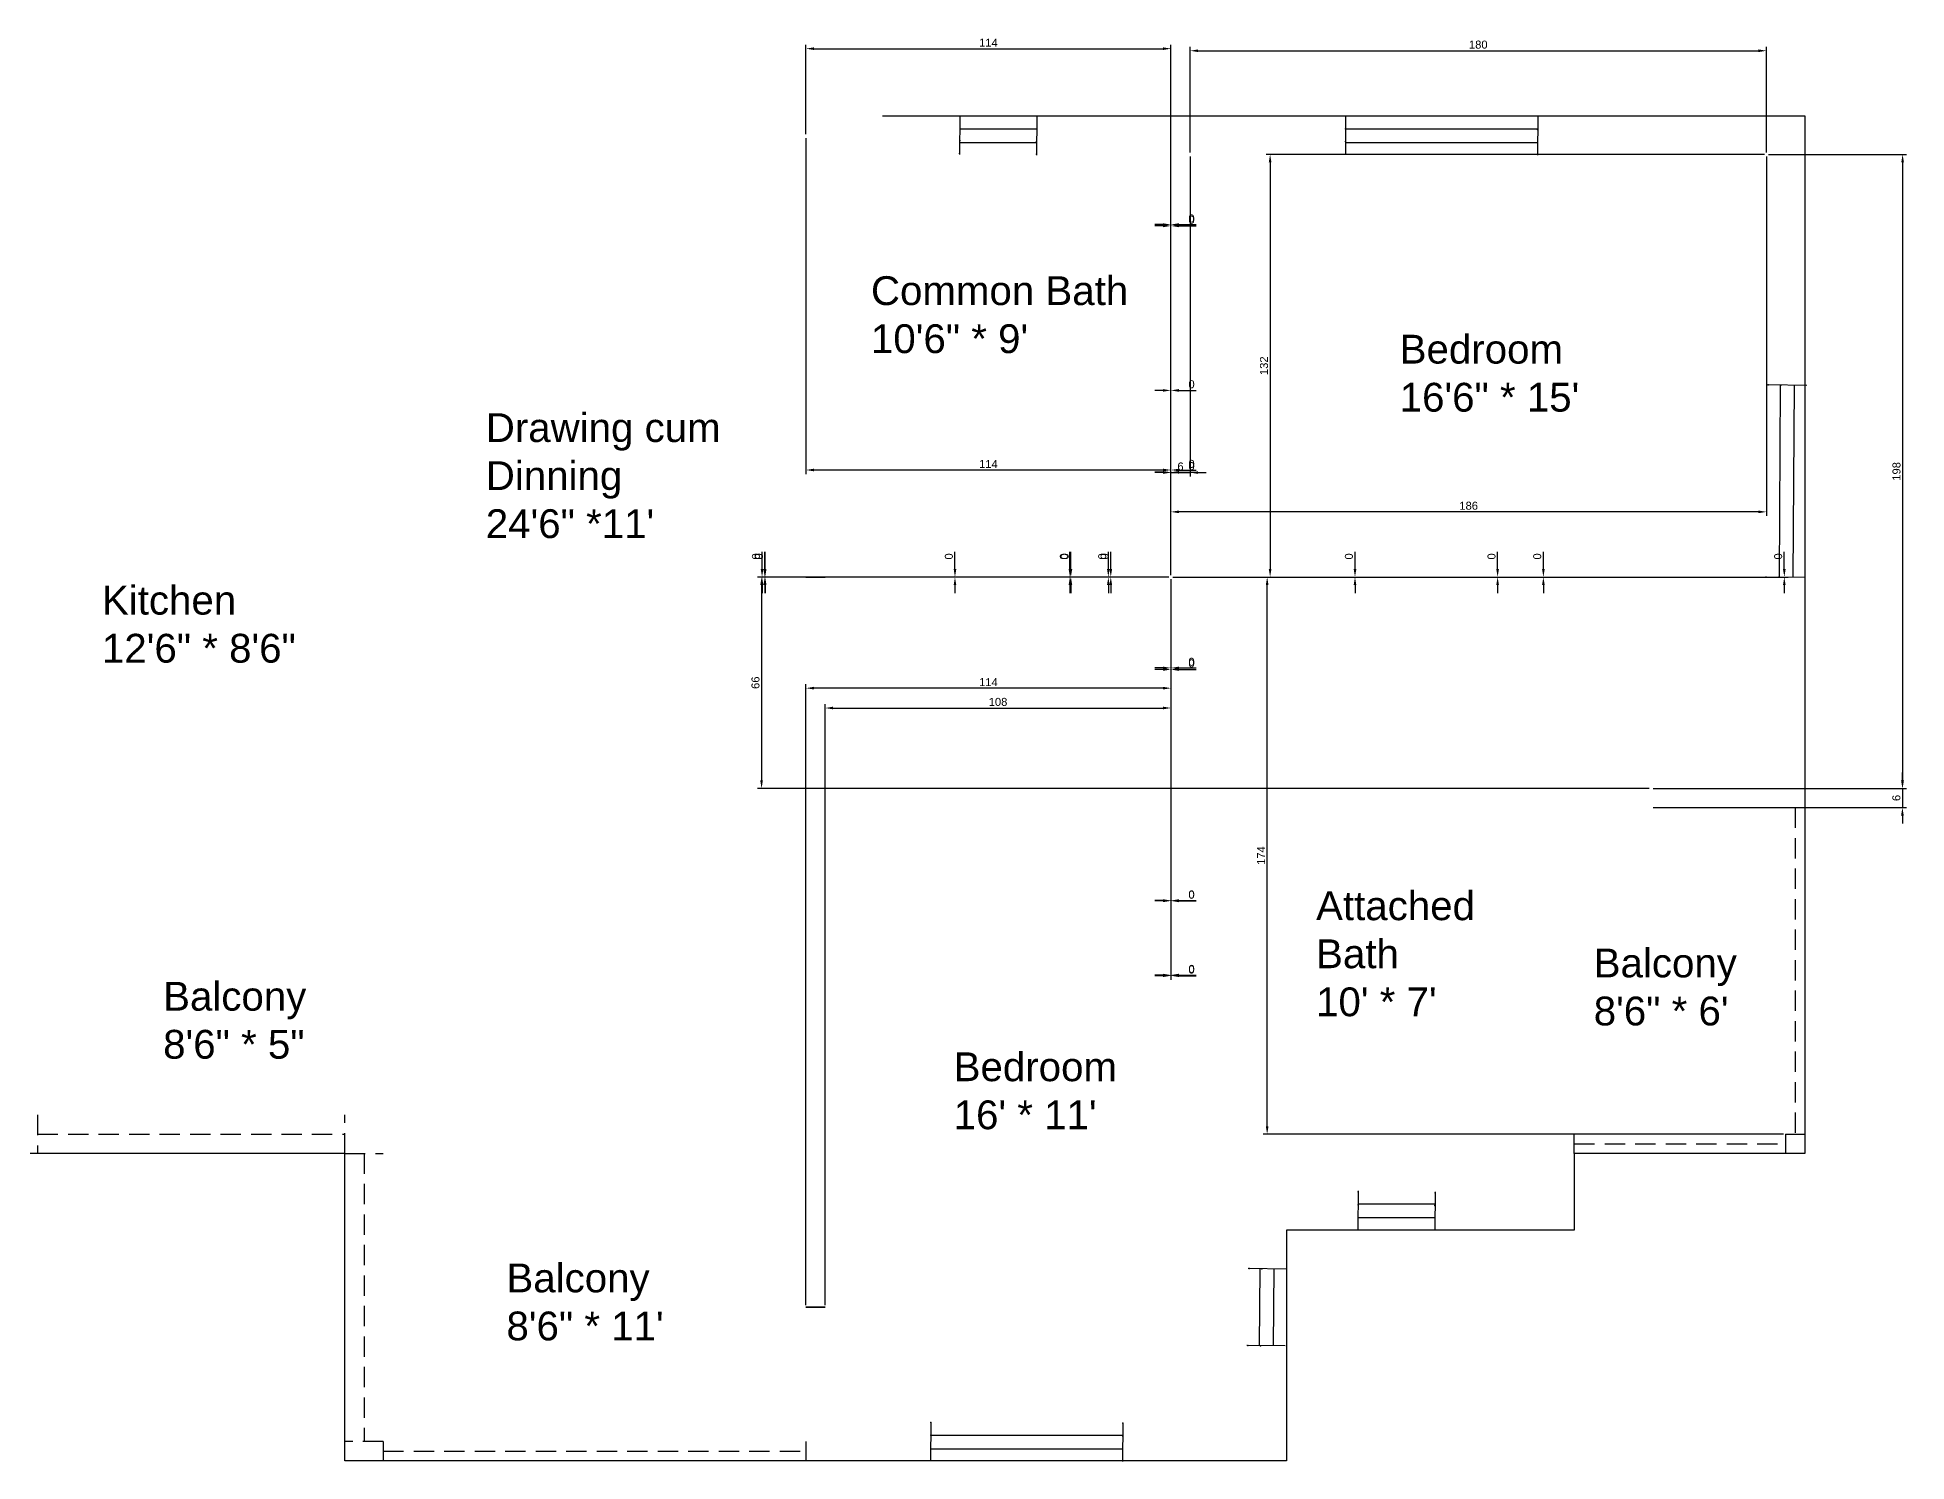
# Model space of a CAD drawing. Header units: millimetres. Extents: x 1002 to 3799, y 642 to 1602.
# Drawn here: x 3215 to 3799, y 642 to 1087 of the extents above; entities that cross this region are included whole.
import ezdxf

# ---------------------------------------------------------------- set-up
doc = ezdxf.new("R2010")
doc.units = ezdxf.units.MM
doc.linetypes.add('HIDDEN', pattern=[9.525, 6.35, -3.175])
for name, color, linetype in [('dimension', 181, 'Continuous'), ('wall', 50, 'Continuous'), ('window', 71, 'Continuous')]:
    doc.layers.add(name, color=color, linetype=linetype)
doc.layers.add('grill', color=33, linetype='HIDDEN', plot=False)
doc.layers.add('label', color=200, linetype='HIDDEN', plot=False)
doc.styles.get("Standard").update_dxf_attribs({"font": 'arial.ttf'})
doc.dimstyles.new('ISO-25', dxfattribs={"dimtxt": 2.5, "dimasz": 2.5, "dimexe": 1.25, "dimexo": 0.625, "dimtad": 1, "dimtxsty": 'Standard', "dimcen": 2.5, "dimadec": 0, "dimazin": 0, "dimtfac": 1, "dimtmove": 0, "dimatfit": 3, "dimfxl": 1, "dimarcsym": 0})

# ---------------------------------------------------------------- blocks, each defined once
blk = doc.blocks.new('*D37')
at = {"layer": 'Defpoints', "color": 0, "transparency": 16777216}
for p in [(3569.17, 1028.24), (3569.17, 918.16), (3569.17, 918.16)]:
    blk.add_point(p, dxfattribs=at)
at = {"layer": 'dimension', "color": 0, "lineweight": -2, "transparency": 16777216}
for p, q in [((3566.67, 1028.24), (3564.17, 1028.24)), ((3569.17, 918.79), (3569.17, 1029.49)), ((3569.17, 918.79), (3569.17, 1029.49)), ((3571.67, 1028.24), (3577.05, 1028.24))]:
    blk.add_line(p, q, dxfattribs=at)
at = {"layer": 'dimension', "color": 0, "transparency": 16777216}
for points in [[(3566.67, 1028.66), (3566.67, 1027.82), (3569.17, 1028.24)], [(3571.67, 1028.66), (3571.67, 1027.82), (3569.17, 1028.24)]]:
    blk.add_solid(points, dxfattribs=at)
at = {"layer": 'dimension', "color": 0, "transparency": 16777216, "insert": (3575.61, 1030.14), "char_height": 2.5, "attachment_point": 5}
blk.add_mtext('0', dxfattribs=at)
blk = doc.blocks.new('*D38')
at = {"layer": 'Defpoints', "color": 0, "transparency": 16777216}
for p in [(3569.17, 1027.83), (3569.17, 918.16), (3569.17, 918.16)]:
    blk.add_point(p, dxfattribs=at)
at = {"layer": 'dimension', "color": 0, "lineweight": -2, "transparency": 16777216}
for p, q in [((3566.67, 1027.83), (3564.17, 1027.83)), ((3569.17, 918.79), (3569.17, 1029.08)), ((3569.17, 918.79), (3569.17, 1029.08)), ((3571.67, 1027.83), (3577.05, 1027.83))]:
    blk.add_line(p, q, dxfattribs=at)
at = {"layer": 'dimension', "color": 0, "transparency": 16777216}
for points in [[(3566.67, 1028.25), (3566.67, 1027.42), (3569.17, 1027.83)], [(3571.67, 1028.25), (3571.67, 1027.42), (3569.17, 1027.83)]]:
    blk.add_solid(points, dxfattribs=at)
at = {"layer": 'dimension', "color": 0, "transparency": 16777216, "insert": (3575.61, 1029.73), "char_height": 2.5, "attachment_point": 5}
blk.add_mtext('0', dxfattribs=at)
blk = doc.blocks.new('*D39')
at = {"layer": 'Defpoints', "color": 0, "transparency": 16777216}
for p in [(3569.17, 951.59), (3569.17, 918.16), (3569.17, 918.16)]:
    blk.add_point(p, dxfattribs=at)
at = {"layer": 'dimension', "color": 0, "lineweight": -2, "transparency": 16777216}
for p, q in [((3569.17, 918.79), (3569.17, 952.84)), ((3569.17, 918.79), (3569.17, 952.84)), ((3566.67, 951.59), (3564.17, 951.59)), ((3571.67, 951.59), (3577.05, 951.59))]:
    blk.add_line(p, q, dxfattribs=at)
at = {"layer": 'dimension', "color": 0, "transparency": 16777216}
for points in [[(3566.67, 952.01), (3566.67, 951.18), (3569.17, 951.59)], [(3571.67, 952.01), (3571.67, 951.18), (3569.17, 951.59)]]:
    blk.add_solid(points, dxfattribs=at)
at = {"layer": 'dimension', "color": 0, "transparency": 16777216, "insert": (3575.61, 953.49), "char_height": 2.5, "attachment_point": 5}
blk.add_mtext('0', dxfattribs=at)
blk = doc.blocks.new('*D40')
at = {"layer": 'Defpoints', "color": 0, "transparency": 16777216}
for p in [(3455.17, 1055.87), (3455.17, 951.59), (3569.17, 918.16)]:
    blk.add_point(p, dxfattribs=at)
at = {"layer": 'dimension', "color": 0, "lineweight": -2, "transparency": 16777216}
for p, q in [((3455.17, 1055.25), (3455.17, 950.34)), ((3569.17, 918.79), (3569.17, 952.84)), ((3566.67, 951.59), (3457.67, 951.59))]:
    blk.add_line(p, q, dxfattribs=at)
at = {"layer": 'dimension', "color": 0, "transparency": 16777216}
for points in [[(3457.67, 952.01), (3457.67, 951.18), (3455.17, 951.59)], [(3566.67, 952.01), (3566.67, 951.18), (3569.17, 951.59)]]:
    blk.add_solid(points, dxfattribs=at)
at = {"layer": 'dimension', "color": 0, "transparency": 16777216, "insert": (3512.17, 953.47), "char_height": 2.5, "attachment_point": 5}
blk.add_mtext('114', dxfattribs=at)
blk = doc.blocks.new('*D41')
at = {"layer": 'Defpoints', "color": 0, "transparency": 16777216}
for p in [(3569.17, 1083.18), (3455.17, 1055.87), (3569.17, 918.16)]:
    blk.add_point(p, dxfattribs=at)
at = {"layer": 'dimension', "color": 0, "lineweight": -2, "transparency": 16777216}
for p, q in [((3455.17, 1056.5), (3455.17, 1084.43)), ((3457.67, 1083.18), (3566.67, 1083.18)), ((3569.17, 918.79), (3569.17, 1084.43))]:
    blk.add_line(p, q, dxfattribs=at)
at = {"layer": 'dimension', "color": 0, "transparency": 16777216}
for points in [[(3457.67, 1083.6), (3457.67, 1082.77), (3455.17, 1083.18)], [(3566.67, 1083.6), (3566.67, 1082.77), (3569.17, 1083.18)]]:
    blk.add_solid(points, dxfattribs=at)
at = {"layer": 'dimension', "color": 0, "transparency": 16777216, "insert": (3512.17, 1085.06), "char_height": 2.5, "attachment_point": 5}
blk.add_mtext('114', dxfattribs=at)
blk = doc.blocks.new('*D42')
at = {"layer": 'Defpoints', "color": 0, "transparency": 16777216}
for p in [(3569.17, 950.87), (3569.17, 918.16), (3569.17, 918.16)]:
    blk.add_point(p, dxfattribs=at)
at = {"layer": 'dimension', "color": 0, "lineweight": -2, "transparency": 16777216}
for p, q in [((3569.17, 918.79), (3569.17, 952.12)), ((3569.17, 918.79), (3569.17, 952.12)), ((3566.67, 950.87), (3564.17, 950.87)), ((3571.67, 950.87), (3577.05, 950.87))]:
    blk.add_line(p, q, dxfattribs=at)
at = {"layer": 'dimension', "color": 0, "transparency": 16777216}
for points in [[(3566.67, 951.29), (3566.67, 950.46), (3569.17, 950.87)], [(3571.67, 951.29), (3571.67, 950.46), (3569.17, 950.87)]]:
    blk.add_solid(points, dxfattribs=at)
at = {"layer": 'dimension', "color": 0, "transparency": 16777216, "insert": (3575.61, 952.78), "char_height": 2.5, "attachment_point": 5}
blk.add_mtext('0', dxfattribs=at)
blk = doc.blocks.new('*D43')
at = {"layer": 'Defpoints', "color": 0, "transparency": 16777216}
for p in [(3575.17, 1050.16), (3575.17, 950.79), (3569.17, 918.16)]:
    blk.add_point(p, dxfattribs=at)
at = {"layer": 'dimension', "color": 0, "lineweight": -2, "transparency": 16777216}
for p, q in [((3575.17, 1049.54), (3575.17, 949.54)), ((3569.17, 918.79), (3569.17, 952.04)), ((3566.67, 950.79), (3564.17, 950.79)), ((3569.17, 950.79), (3575.17, 950.79)), ((3577.67, 950.79), (3580.17, 950.79))]:
    blk.add_line(p, q, dxfattribs=at)
at = {"layer": 'dimension', "color": 0, "transparency": 16777216}
for points in [[(3566.67, 951.2), (3566.67, 950.37), (3569.17, 950.79)], [(3577.67, 951.2), (3577.67, 950.37), (3575.17, 950.79)]]:
    blk.add_solid(points, dxfattribs=at)
at = {"layer": 'dimension', "color": 0, "transparency": 16777216, "insert": (3572.17, 952.69), "char_height": 2.5, "attachment_point": 5}
blk.add_mtext('6', dxfattribs=at)
blk = doc.blocks.new('*D44')
at = {"layer": 'Defpoints', "color": 0, "transparency": 16777216}
for p in [(3755.17, 1082.53), (3575.17, 1050.16), (3755.17, 1050.16)]:
    blk.add_point(p, dxfattribs=at)
at = {"layer": 'dimension', "color": 0, "lineweight": -2, "transparency": 16777216}
for p, q in [((3575.17, 1050.79), (3575.17, 1083.78)), ((3577.67, 1082.53), (3752.67, 1082.53)), ((3755.17, 1050.79), (3755.17, 1083.78))]:
    blk.add_line(p, q, dxfattribs=at)
at = {"layer": 'dimension', "color": 0, "transparency": 16777216}
for points in [[(3577.67, 1082.95), (3577.67, 1082.12), (3575.17, 1082.53)], [(3752.67, 1082.95), (3752.67, 1082.12), (3755.17, 1082.53)]]:
    blk.add_solid(points, dxfattribs=at)
at = {"layer": 'dimension', "color": 0, "transparency": 16777216, "insert": (3665.17, 1084.44), "char_height": 2.5, "attachment_point": 5}
blk.add_mtext('180', dxfattribs=at)
blk = doc.blocks.new('*D45')
at = {"layer": 'Defpoints', "color": 0, "transparency": 16777216}
for p in [(3755.17, 1050.16), (3569.17, 938.52), (3569.17, 918.16)]:
    blk.add_point(p, dxfattribs=at)
at = {"layer": 'dimension', "color": 0, "lineweight": -2, "transparency": 16777216}
for p, q in [((3755.17, 1049.54), (3755.17, 937.27)), ((3569.17, 918.79), (3569.17, 939.77)), ((3752.67, 938.52), (3571.67, 938.52))]:
    blk.add_line(p, q, dxfattribs=at)
at = {"layer": 'dimension', "color": 0, "transparency": 16777216}
for points in [[(3571.67, 938.94), (3571.67, 938.11), (3569.17, 938.52)], [(3752.67, 938.94), (3752.67, 938.11), (3755.17, 938.52)]]:
    blk.add_solid(points, dxfattribs=at)
at = {"layer": 'dimension', "color": 0, "transparency": 16777216, "insert": (3662.17, 940.42), "char_height": 2.5, "attachment_point": 5}
blk.add_mtext('186', dxfattribs=at)
blk = doc.blocks.new('*D46')
at = {"layer": 'Defpoints', "color": 0, "transparency": 16777216}
for p in [(3755.17, 1050.16), (3569.17, 918.16), (3600.15, 918.16)]:
    blk.add_point(p, dxfattribs=at)
at = {"layer": 'dimension', "color": 0, "lineweight": -2, "transparency": 16777216}
for p, q in [((3754.54, 1050.16), (3598.9, 1050.16)), ((3600.15, 1047.66), (3600.15, 920.66)), ((3569.79, 918.16), (3601.4, 918.16))]:
    blk.add_line(p, q, dxfattribs=at)
at = {"layer": 'dimension', "color": 0, "transparency": 16777216}
for points in [[(3599.73, 1047.66), (3600.57, 1047.66), (3600.15, 1050.16)], [(3599.73, 920.66), (3600.57, 920.66), (3600.15, 918.16)]]:
    blk.add_solid(points, dxfattribs=at)
at = {"layer": 'dimension', "color": 0, "transparency": 16777216, "insert": (3598.25, 984.16), "char_height": 2.5, "attachment_point": 5, "rotation": 90}
blk.add_mtext('132', dxfattribs=at)
blk = doc.blocks.new('*D47')
at = {"layer": 'Defpoints', "color": 0, "transparency": 16777216}
for p in [(3755.17, 1050.16), (3719.17, 852.16), (3797.71, 852.16)]:
    blk.add_point(p, dxfattribs=at)
at = {"layer": 'dimension', "color": 0, "lineweight": -2, "transparency": 16777216}
for p, q in [((3755.79, 1050.16), (3798.96, 1050.16)), ((3797.71, 1047.66), (3797.71, 854.66)), ((3719.79, 852.16), (3798.96, 852.16))]:
    blk.add_line(p, q, dxfattribs=at)
at = {"layer": 'dimension', "color": 0, "transparency": 16777216}
for points in [[(3797.29, 1047.66), (3798.12, 1047.66), (3797.71, 1050.16)], [(3797.29, 854.66), (3798.12, 854.66), (3797.71, 852.16)]]:
    blk.add_solid(points, dxfattribs=at)
at = {"layer": 'dimension', "color": 0, "transparency": 16777216, "insert": (3795.81, 951.16), "char_height": 2.5, "attachment_point": 5, "rotation": 90}
blk.add_mtext('198', dxfattribs=at)
blk = doc.blocks.new('*D48')
at = {"layer": 'Defpoints', "color": 0, "transparency": 16777216}
for p in [(3719.17, 852.16), (3719.17, 846.16), (3797.65, 846.16)]:
    blk.add_point(p, dxfattribs=at)
at = {"layer": 'dimension', "color": 0, "lineweight": -2, "transparency": 16777216}
for p, q in [((3797.65, 854.66), (3797.65, 857.16)), ((3719.79, 852.16), (3798.9, 852.16)), ((3797.65, 852.16), (3797.65, 846.16)), ((3719.79, 846.16), (3798.9, 846.16)), ((3797.65, 843.66), (3797.65, 841.16))]:
    blk.add_line(p, q, dxfattribs=at)
at = {"layer": 'dimension', "color": 0, "transparency": 16777216}
for points in [[(3797.23, 854.66), (3798.06, 854.66), (3797.65, 852.16)], [(3797.23, 843.66), (3798.06, 843.66), (3797.65, 846.16)]]:
    blk.add_solid(points, dxfattribs=at)
at = {"layer": 'dimension', "color": 0, "transparency": 16777216, "insert": (3795.75, 849.16), "char_height": 2.5, "attachment_point": 5, "rotation": 90}
blk.add_mtext('6', dxfattribs=at)
blk = doc.blocks.new('*D49')
at = {"layer": 'Defpoints', "color": 0, "transparency": 16777216}
for p in [(3442.31, 918.16), (3569.17, 918.16), (3569.17, 918.16)]:
    blk.add_point(p, dxfattribs=at)
at = {"layer": 'dimension', "color": 0, "lineweight": -2, "transparency": 16777216}
for p, q in [((3442.31, 920.66), (3442.31, 926.05)), ((3568.54, 918.16), (3441.06, 918.16)), ((3568.54, 918.16), (3441.06, 918.16)), ((3442.31, 915.66), (3442.31, 913.16))]:
    blk.add_line(p, q, dxfattribs=at)
at = {"layer": 'dimension', "color": 0, "transparency": 16777216}
for points in [[(3441.89, 920.66), (3442.73, 920.66), (3442.31, 918.16)], [(3441.89, 915.66), (3442.73, 915.66), (3442.31, 918.16)]]:
    blk.add_solid(points, dxfattribs=at)
at = {"layer": 'dimension', "color": 0, "transparency": 16777216, "insert": (3440.41, 924.6), "char_height": 2.5, "attachment_point": 5, "rotation": 90}
blk.add_mtext('0', dxfattribs=at)
blk = doc.blocks.new('*D50')
at = {"layer": 'Defpoints', "color": 0, "transparency": 16777216}
for p in [(3549.63, 918.16), (3569.17, 918.16), (3569.17, 918.16)]:
    blk.add_point(p, dxfattribs=at)
at = {"layer": 'dimension', "color": 0, "lineweight": -2, "transparency": 16777216}
for p, q in [((3549.63, 920.66), (3549.63, 926.05)), ((3568.54, 918.16), (3548.38, 918.16)), ((3568.54, 918.16), (3548.38, 918.16)), ((3549.63, 915.66), (3549.63, 913.16))]:
    blk.add_line(p, q, dxfattribs=at)
at = {"layer": 'dimension', "color": 0, "transparency": 16777216}
for points in [[(3549.21, 920.66), (3550.04, 920.66), (3549.63, 918.16)], [(3549.21, 915.66), (3550.04, 915.66), (3549.63, 918.16)]]:
    blk.add_solid(points, dxfattribs=at)
at = {"layer": 'dimension', "color": 0, "transparency": 16777216, "insert": (3547.73, 924.6), "char_height": 2.5, "attachment_point": 5, "rotation": 90}
blk.add_mtext('0', dxfattribs=at)
blk = doc.blocks.new('*D51')
at = {"layer": 'Defpoints', "color": 0, "transparency": 16777216}
for p in [(3441.47, 918.16), (3569.17, 918.16), (3569.17, 918.16)]:
    blk.add_point(p, dxfattribs=at)
at = {"layer": 'dimension', "color": 0, "lineweight": -2, "transparency": 16777216}
for p, q in [((3441.47, 920.66), (3441.47, 926.05)), ((3568.54, 918.16), (3440.22, 918.16)), ((3568.54, 918.16), (3440.22, 918.16)), ((3441.47, 915.66), (3441.47, 913.16))]:
    blk.add_line(p, q, dxfattribs=at)
at = {"layer": 'dimension', "color": 0, "transparency": 16777216}
for points in [[(3441.05, 920.66), (3441.88, 920.66), (3441.47, 918.16)], [(3441.05, 915.66), (3441.88, 915.66), (3441.47, 918.16)]]:
    blk.add_solid(points, dxfattribs=at)
at = {"layer": 'dimension', "color": 0, "transparency": 16777216, "insert": (3439.57, 924.6), "char_height": 2.5, "attachment_point": 5, "rotation": 90}
blk.add_mtext('0', dxfattribs=at)
blk = doc.blocks.new('*D52')
at = {"layer": 'Defpoints', "color": 0, "transparency": 16777216}
for p in [(3569.17, 918.16), (3441.32, 852.16), (3719.17, 852.16)]:
    blk.add_point(p, dxfattribs=at)
at = {"layer": 'dimension', "color": 0, "lineweight": -2, "transparency": 16777216}
for p, q in [((3568.54, 918.16), (3440.07, 918.16)), ((3441.32, 915.66), (3441.32, 854.66)), ((3718.54, 852.16), (3440.07, 852.16))]:
    blk.add_line(p, q, dxfattribs=at)
at = {"layer": 'dimension', "color": 0, "transparency": 16777216}
for points in [[(3440.9, 915.66), (3441.73, 915.66), (3441.32, 918.16)], [(3440.9, 854.66), (3441.73, 854.66), (3441.32, 852.16)]]:
    blk.add_solid(points, dxfattribs=at)
at = {"layer": 'dimension', "color": 0, "transparency": 16777216, "insert": (3439.42, 885.16), "char_height": 2.5, "attachment_point": 5, "rotation": 90}
blk.add_mtext('66', dxfattribs=at)
blk = doc.blocks.new('*D53')
at = {"layer": 'Defpoints', "color": 0, "transparency": 16777216}
for p in [(3569.17, 918.16), (3569.17, 918.16), (3569.17, 793.65)]:
    blk.add_point(p, dxfattribs=at)
at = {"layer": 'dimension', "color": 0, "lineweight": -2, "transparency": 16777216}
for p, q in [((3569.17, 917.54), (3569.17, 792.4)), ((3569.17, 917.54), (3569.17, 792.4)), ((3566.67, 793.65), (3564.17, 793.65)), ((3571.67, 793.65), (3577.05, 793.65))]:
    blk.add_line(p, q, dxfattribs=at)
at = {"layer": 'dimension', "color": 0, "transparency": 16777216}
for points in [[(3566.67, 794.07), (3566.67, 793.23), (3569.17, 793.65)], [(3571.67, 794.07), (3571.67, 793.23), (3569.17, 793.65)]]:
    blk.add_solid(points, dxfattribs=at)
at = {"layer": 'dimension', "color": 0, "transparency": 16777216, "insert": (3575.61, 795.55), "char_height": 2.5, "attachment_point": 5}
blk.add_mtext('0', dxfattribs=at)
blk = doc.blocks.new('*D54')
at = {"layer": 'Defpoints', "color": 0, "transparency": 16777216}
for p in [(3569.17, 918.16), (3569.17, 918.16), (3569.17, 793.85)]:
    blk.add_point(p, dxfattribs=at)
at = {"layer": 'dimension', "color": 0, "lineweight": -2, "transparency": 16777216}
for p, q in [((3569.17, 917.54), (3569.17, 792.6)), ((3569.17, 917.54), (3569.17, 792.6)), ((3566.67, 793.85), (3564.17, 793.85)), ((3571.67, 793.85), (3577.05, 793.85))]:
    blk.add_line(p, q, dxfattribs=at)
at = {"layer": 'dimension', "color": 0, "transparency": 16777216}
for points in [[(3566.67, 794.27), (3566.67, 793.44), (3569.17, 793.85)], [(3571.67, 794.27), (3571.67, 793.44), (3569.17, 793.85)]]:
    blk.add_solid(points, dxfattribs=at)
at = {"layer": 'dimension', "color": 0, "transparency": 16777216, "insert": (3575.61, 795.76), "char_height": 2.5, "attachment_point": 5}
blk.add_mtext('0', dxfattribs=at)
blk = doc.blocks.new('*D55')
at = {"layer": 'Defpoints', "color": 0, "transparency": 16777216}
for p in [(3569.17, 918.16), (3569.17, 918.16), (3569.17, 889.78)]:
    blk.add_point(p, dxfattribs=at)
at = {"layer": 'dimension', "color": 0, "lineweight": -2, "transparency": 16777216}
for p, q in [((3569.17, 917.54), (3569.17, 888.53)), ((3569.17, 917.54), (3569.17, 888.53)), ((3566.67, 889.78), (3564.17, 889.78)), ((3571.67, 889.78), (3577.05, 889.78))]:
    blk.add_line(p, q, dxfattribs=at)
at = {"layer": 'dimension', "color": 0, "transparency": 16777216}
for points in [[(3566.67, 890.19), (3566.67, 889.36), (3569.17, 889.78)], [(3571.67, 890.19), (3571.67, 889.36), (3569.17, 889.78)]]:
    blk.add_solid(points, dxfattribs=at)
at = {"layer": 'dimension', "color": 0, "transparency": 16777216, "insert": (3575.61, 891.68), "char_height": 2.5, "attachment_point": 5}
blk.add_mtext('0', dxfattribs=at)
blk = doc.blocks.new('*D56')
at = {"layer": 'Defpoints', "color": 0, "transparency": 16777216}
for p in [(3569.17, 918.16), (3455.17, 883.46), (3455.17, 690.16)]:
    blk.add_point(p, dxfattribs=at)
at = {"layer": 'dimension', "color": 0, "lineweight": -2, "transparency": 16777216}
for p, q in [((3569.17, 917.54), (3569.17, 882.21)), ((3455.17, 690.79), (3455.17, 884.71)), ((3566.67, 883.46), (3457.67, 883.46))]:
    blk.add_line(p, q, dxfattribs=at)
at = {"layer": 'dimension', "color": 0, "transparency": 16777216}
for points in [[(3457.67, 883.88), (3457.67, 883.04), (3455.17, 883.46)], [(3566.67, 883.88), (3566.67, 883.04), (3569.17, 883.46)]]:
    blk.add_solid(points, dxfattribs=at)
at = {"layer": 'dimension', "color": 0, "transparency": 16777216, "insert": (3512.17, 885.34), "char_height": 2.5, "attachment_point": 5}
blk.add_mtext('114', dxfattribs=at)
blk = doc.blocks.new('*D57')
at = {"layer": 'Defpoints', "color": 0, "transparency": 16777216}
for p in [(3569.17, 918.16), (3569.17, 877.26), (3461.17, 690.16)]:
    blk.add_point(p, dxfattribs=at)
at = {"layer": 'dimension', "color": 0, "lineweight": -2, "transparency": 16777216}
for p, q in [((3569.17, 917.54), (3569.17, 876.01)), ((3461.17, 690.79), (3461.17, 878.51)), ((3463.67, 877.26), (3566.67, 877.26))]:
    blk.add_line(p, q, dxfattribs=at)
at = {"layer": 'dimension', "color": 0, "transparency": 16777216}
for points in [[(3463.67, 877.68), (3463.67, 876.84), (3461.17, 877.26)], [(3566.67, 877.68), (3566.67, 876.84), (3569.17, 877.26)]]:
    blk.add_solid(points, dxfattribs=at)
at = {"layer": 'dimension', "color": 0, "transparency": 16777216, "insert": (3515.17, 879.16), "char_height": 2.5, "attachment_point": 5}
blk.add_mtext('108', dxfattribs=at)
blk = doc.blocks.new('*D58')
at = {"layer": 'Defpoints', "color": 0, "transparency": 16777216}
for p in [(3569.17, 918.16), (3569.17, 918.16), (3569.17, 889.28)]:
    blk.add_point(p, dxfattribs=at)
at = {"layer": 'dimension', "color": 0, "lineweight": -2, "transparency": 16777216}
for p, q in [((3569.17, 917.54), (3569.17, 888.03)), ((3569.17, 917.54), (3569.17, 888.03)), ((3566.67, 889.28), (3564.17, 889.28)), ((3571.67, 889.28), (3577.05, 889.28))]:
    blk.add_line(p, q, dxfattribs=at)
at = {"layer": 'dimension', "color": 0, "transparency": 16777216}
for points in [[(3566.67, 889.7), (3566.67, 888.86), (3569.17, 889.28)], [(3571.67, 889.7), (3571.67, 888.86), (3569.17, 889.28)]]:
    blk.add_solid(points, dxfattribs=at)
at = {"layer": 'dimension', "color": 0, "transparency": 16777216, "insert": (3575.61, 891.18), "char_height": 2.5, "attachment_point": 5}
blk.add_mtext('0', dxfattribs=at)
blk = doc.blocks.new('*D59')
at = {"layer": 'Defpoints', "color": 0, "transparency": 16777216}
for p in [(3569.17, 918.16), (3569.17, 918.16), (3569.17, 817.03)]:
    blk.add_point(p, dxfattribs=at)
at = {"layer": 'dimension', "color": 0, "lineweight": -2, "transparency": 16777216}
for p, q in [((3569.17, 917.54), (3569.17, 815.78)), ((3569.17, 917.54), (3569.17, 815.78)), ((3566.67, 817.03), (3564.17, 817.03)), ((3571.67, 817.03), (3577.05, 817.03))]:
    blk.add_line(p, q, dxfattribs=at)
at = {"layer": 'dimension', "color": 0, "transparency": 16777216}
for points in [[(3566.67, 817.45), (3566.67, 816.61), (3569.17, 817.03)], [(3571.67, 817.45), (3571.67, 816.61), (3569.17, 817.03)]]:
    blk.add_solid(points, dxfattribs=at)
at = {"layer": 'dimension', "color": 0, "transparency": 16777216, "insert": (3575.61, 818.93), "char_height": 2.5, "attachment_point": 5}
blk.add_mtext('0', dxfattribs=at)
blk = doc.blocks.new('*D60')
at = {"layer": 'Defpoints', "color": 0, "transparency": 16777216}
for p in [(3569.17, 918.16), (3569.17, 918.16), (3569.17, 817.13)]:
    blk.add_point(p, dxfattribs=at)
at = {"layer": 'dimension', "color": 0, "lineweight": -2, "transparency": 16777216}
for p, q in [((3569.17, 917.54), (3569.17, 815.88)), ((3569.17, 917.54), (3569.17, 815.88)), ((3566.67, 817.13), (3564.17, 817.13)), ((3571.67, 817.13), (3577.05, 817.13))]:
    blk.add_line(p, q, dxfattribs=at)
at = {"layer": 'dimension', "color": 0, "transparency": 16777216}
for points in [[(3566.67, 817.54), (3566.67, 816.71), (3569.17, 817.13)], [(3571.67, 817.54), (3571.67, 816.71), (3569.17, 817.13)]]:
    blk.add_solid(points, dxfattribs=at)
at = {"layer": 'dimension', "color": 0, "transparency": 16777216, "insert": (3575.61, 819.03), "char_height": 2.5, "attachment_point": 5}
blk.add_mtext('0', dxfattribs=at)
blk = doc.blocks.new('*D61')
at = {"layer": 'Defpoints', "color": 0, "transparency": 16777216}
for p in [(3569.17, 918.16), (3599.23, 918.16), (3761.17, 744.16)]:
    blk.add_point(p, dxfattribs=at)
at = {"layer": 'dimension', "color": 0, "lineweight": -2, "transparency": 16777216}
for p, q in [((3569.79, 918.16), (3600.48, 918.16)), ((3599.23, 746.66), (3599.23, 915.66)), ((3760.54, 744.16), (3597.98, 744.16))]:
    blk.add_line(p, q, dxfattribs=at)
at = {"layer": 'dimension', "color": 0, "transparency": 16777216}
for points in [[(3598.81, 915.66), (3599.65, 915.66), (3599.23, 918.16)], [(3598.81, 746.66), (3599.65, 746.66), (3599.23, 744.16)]]:
    blk.add_solid(points, dxfattribs=at)
at = {"layer": 'dimension', "color": 0, "transparency": 16777216, "insert": (3597.35, 831.16), "char_height": 2.5, "attachment_point": 5, "rotation": 90}
blk.add_mtext('174', dxfattribs=at)
blk = doc.blocks.new('*D62')
at = {"layer": 'Defpoints', "color": 0, "transparency": 16777216}
for p in [(3569.17, 918.16), (3569.17, 918.16), (3685.5, 918.16)]:
    blk.add_point(p, dxfattribs=at)
at = {"layer": 'dimension', "color": 0, "lineweight": -2, "transparency": 16777216}
for p, q in [((3685.5, 920.66), (3685.5, 926.05)), ((3569.79, 918.16), (3686.75, 918.16)), ((3569.79, 918.16), (3686.75, 918.16)), ((3685.5, 915.66), (3685.5, 913.16))]:
    blk.add_line(p, q, dxfattribs=at)
at = {"layer": 'dimension', "color": 0, "transparency": 16777216}
for points in [[(3685.09, 920.66), (3685.92, 920.66), (3685.5, 918.16)], [(3685.09, 915.66), (3685.92, 915.66), (3685.5, 918.16)]]:
    blk.add_solid(points, dxfattribs=at)
at = {"layer": 'dimension', "color": 0, "transparency": 16777216, "insert": (3683.6, 924.6), "char_height": 2.5, "attachment_point": 5, "rotation": 90}
blk.add_mtext('0', dxfattribs=at)
blk = doc.blocks.new('*D63')
at = {"layer": 'Defpoints', "color": 0, "transparency": 16777216}
for p in [(3569.17, 918.16), (3569.17, 918.16), (3671.21, 918.16)]:
    blk.add_point(p, dxfattribs=at)
at = {"layer": 'dimension', "color": 0, "lineweight": -2, "transparency": 16777216}
for p, q in [((3671.21, 920.66), (3671.21, 926.05)), ((3569.79, 918.16), (3672.46, 918.16)), ((3569.79, 918.16), (3672.46, 918.16)), ((3671.21, 915.66), (3671.21, 913.16))]:
    blk.add_line(p, q, dxfattribs=at)
at = {"layer": 'dimension', "color": 0, "transparency": 16777216}
for points in [[(3670.79, 920.66), (3671.63, 920.66), (3671.21, 918.16)], [(3670.79, 915.66), (3671.63, 915.66), (3671.21, 918.16)]]:
    blk.add_solid(points, dxfattribs=at)
at = {"layer": 'dimension', "color": 0, "transparency": 16777216, "insert": (3669.31, 924.6), "char_height": 2.5, "attachment_point": 5, "rotation": 90}
blk.add_mtext('0', dxfattribs=at)
blk = doc.blocks.new('*D64')
at = {"layer": 'Defpoints', "color": 0, "transparency": 16777216}
for p in [(3569.17, 918.16), (3569.17, 918.16), (3760.76, 918.16)]:
    blk.add_point(p, dxfattribs=at)
at = {"layer": 'dimension', "color": 0, "lineweight": -2, "transparency": 16777216}
for p, q in [((3760.76, 920.66), (3760.76, 926.05)), ((3569.79, 918.16), (3762.01, 918.16)), ((3569.79, 918.16), (3762.01, 918.16)), ((3760.76, 915.66), (3760.76, 913.16))]:
    blk.add_line(p, q, dxfattribs=at)
at = {"layer": 'dimension', "color": 0, "transparency": 16777216}
for points in [[(3760.34, 920.66), (3761.17, 920.66), (3760.76, 918.16)], [(3760.34, 915.66), (3761.17, 915.66), (3760.76, 918.16)]]:
    blk.add_solid(points, dxfattribs=at)
at = {"layer": 'dimension', "color": 0, "transparency": 16777216, "insert": (3758.85, 924.6), "char_height": 2.5, "attachment_point": 5, "rotation": 90}
blk.add_mtext('0', dxfattribs=at)
blk = doc.blocks.new('*D65')
at = {"layer": 'Defpoints', "color": 0, "transparency": 16777216}
for p in [(3569.17, 976.45), (3569.17, 918.16), (3569.17, 918.16)]:
    blk.add_point(p, dxfattribs=at)
at = {"layer": 'dimension', "color": 0, "lineweight": -2, "transparency": 16777216}
for p, q in [((3566.67, 976.45), (3564.17, 976.45)), ((3569.17, 918.79), (3569.17, 977.7)), ((3569.17, 918.79), (3569.17, 977.7)), ((3571.67, 976.45), (3577.05, 976.45))]:
    blk.add_line(p, q, dxfattribs=at)
at = {"layer": 'dimension', "color": 0, "transparency": 16777216}
for points in [[(3566.67, 976.87), (3566.67, 976.03), (3569.17, 976.45)], [(3571.67, 976.87), (3571.67, 976.03), (3569.17, 976.45)]]:
    blk.add_solid(points, dxfattribs=at)
at = {"layer": 'dimension', "color": 0, "transparency": 16777216, "insert": (3575.61, 978.35), "char_height": 2.5, "attachment_point": 5}
blk.add_mtext('0', dxfattribs=at)
blk = doc.blocks.new('*D66')
at = {"layer": 'Defpoints', "color": 0, "transparency": 16777216}
for p in [(3569.17, 918.16), (3569.17, 918.16), (3626.67, 918.16)]:
    blk.add_point(p, dxfattribs=at)
at = {"layer": 'dimension', "color": 0, "lineweight": -2, "transparency": 16777216}
for p, q in [((3626.67, 920.66), (3626.67, 926.05)), ((3569.79, 918.16), (3627.92, 918.16)), ((3569.79, 918.16), (3627.92, 918.16)), ((3626.67, 915.66), (3626.67, 913.16))]:
    blk.add_line(p, q, dxfattribs=at)
at = {"layer": 'dimension', "color": 0, "transparency": 16777216}
for points in [[(3626.25, 920.66), (3627.09, 920.66), (3626.67, 918.16)], [(3626.25, 915.66), (3627.09, 915.66), (3626.67, 918.16)]]:
    blk.add_solid(points, dxfattribs=at)
at = {"layer": 'dimension', "color": 0, "transparency": 16777216, "insert": (3624.77, 924.6), "char_height": 2.5, "attachment_point": 5, "rotation": 90}
blk.add_mtext('0', dxfattribs=at)
blk = doc.blocks.new('*D67')
at = {"layer": 'Defpoints', "color": 0, "transparency": 16777216}
for p in [(3442.44, 918.16), (3569.17, 918.16), (3569.17, 918.16)]:
    blk.add_point(p, dxfattribs=at)
at = {"layer": 'dimension', "color": 0, "lineweight": -2, "transparency": 16777216}
for p, q in [((3442.44, 920.66), (3442.44, 926.05)), ((3568.54, 918.16), (3441.19, 918.16)), ((3568.54, 918.16), (3441.19, 918.16)), ((3442.44, 915.66), (3442.44, 913.16))]:
    blk.add_line(p, q, dxfattribs=at)
at = {"layer": 'dimension', "color": 0, "transparency": 16777216}
for points in [[(3442.02, 920.66), (3442.86, 920.66), (3442.44, 918.16)], [(3442.02, 915.66), (3442.86, 915.66), (3442.44, 918.16)]]:
    blk.add_solid(points, dxfattribs=at)
at = {"layer": 'dimension', "color": 0, "transparency": 16777216, "insert": (3440.54, 924.6), "char_height": 2.5, "attachment_point": 5, "rotation": 90}
blk.add_mtext('0', dxfattribs=at)
blk = doc.blocks.new('*D68')
at = {"layer": 'Defpoints', "color": 0, "transparency": 16777216}
for p in [(3550.38, 918.16), (3569.17, 918.16), (3569.17, 918.16)]:
    blk.add_point(p, dxfattribs=at)
at = {"layer": 'dimension', "color": 0, "lineweight": -2, "transparency": 16777216}
for p, q in [((3550.38, 920.66), (3550.38, 926.05)), ((3568.54, 918.16), (3549.13, 918.16)), ((3568.54, 918.16), (3549.13, 918.16)), ((3550.38, 915.66), (3550.38, 913.16))]:
    blk.add_line(p, q, dxfattribs=at)
at = {"layer": 'dimension', "color": 0, "transparency": 16777216}
for points in [[(3549.97, 920.66), (3550.8, 920.66), (3550.38, 918.16)], [(3549.97, 915.66), (3550.8, 915.66), (3550.38, 918.16)]]:
    blk.add_solid(points, dxfattribs=at)
at = {"layer": 'dimension', "color": 0, "transparency": 16777216, "insert": (3548.48, 924.6), "char_height": 2.5, "attachment_point": 5, "rotation": 90}
blk.add_mtext('0', dxfattribs=at)
blk = doc.blocks.new('*D69')
at = {"layer": 'Defpoints', "color": 0, "transparency": 16777216}
for p in [(3537.93, 918.16), (3569.17, 918.16), (3569.17, 918.16)]:
    blk.add_point(p, dxfattribs=at)
at = {"layer": 'dimension', "color": 0, "lineweight": -2, "transparency": 16777216}
for p, q in [((3537.93, 920.66), (3537.93, 926.05)), ((3568.54, 918.16), (3536.68, 918.16)), ((3568.54, 918.16), (3536.68, 918.16)), ((3537.93, 915.66), (3537.93, 913.16))]:
    blk.add_line(p, q, dxfattribs=at)
at = {"layer": 'dimension', "color": 0, "transparency": 16777216}
for points in [[(3537.52, 920.66), (3538.35, 920.66), (3537.93, 918.16)], [(3537.52, 915.66), (3538.35, 915.66), (3537.93, 918.16)]]:
    blk.add_solid(points, dxfattribs=at)
at = {"layer": 'dimension', "color": 0, "transparency": 16777216, "insert": (3536.03, 924.6), "char_height": 2.5, "attachment_point": 5, "rotation": 90}
blk.add_mtext('0', dxfattribs=at)
blk = doc.blocks.new('*D70')
at = {"layer": 'Defpoints', "color": 0, "transparency": 16777216}
for p in [(3501.72, 918.16), (3569.17, 918.16), (3569.17, 918.16)]:
    blk.add_point(p, dxfattribs=at)
at = {"layer": 'dimension', "color": 0, "lineweight": -2, "transparency": 16777216}
for p, q in [((3501.72, 920.66), (3501.72, 926.05)), ((3568.54, 918.16), (3500.47, 918.16)), ((3568.54, 918.16), (3500.47, 918.16)), ((3501.72, 915.66), (3501.72, 913.16))]:
    blk.add_line(p, q, dxfattribs=at)
at = {"layer": 'dimension', "color": 0, "transparency": 16777216}
for points in [[(3501.31, 920.66), (3502.14, 920.66), (3501.72, 918.16)], [(3501.31, 915.66), (3502.14, 915.66), (3501.72, 918.16)]]:
    blk.add_solid(points, dxfattribs=at)
at = {"layer": 'dimension', "color": 0, "transparency": 16777216, "insert": (3499.82, 924.6), "char_height": 2.5, "attachment_point": 5, "rotation": 90}
blk.add_mtext('0', dxfattribs=at)
blk = doc.blocks.new('*D71')
at = {"layer": 'Defpoints', "color": 0, "transparency": 16777216}
for p in [(3537.63, 918.16), (3569.17, 918.16), (3569.17, 918.16)]:
    blk.add_point(p, dxfattribs=at)
at = {"layer": 'dimension', "color": 0, "lineweight": -2, "transparency": 16777216}
for p, q in [((3537.63, 920.66), (3537.63, 926.05)), ((3568.54, 918.16), (3536.38, 918.16)), ((3568.54, 918.16), (3536.38, 918.16)), ((3537.63, 915.66), (3537.63, 913.16))]:
    blk.add_line(p, q, dxfattribs=at)
at = {"layer": 'dimension', "color": 0, "transparency": 16777216}
for points in [[(3537.21, 920.66), (3538.04, 920.66), (3537.63, 918.16)], [(3537.21, 915.66), (3538.04, 915.66), (3537.63, 918.16)]]:
    blk.add_solid(points, dxfattribs=at)
at = {"layer": 'dimension', "color": 0, "transparency": 16777216, "insert": (3535.73, 924.6), "char_height": 2.5, "attachment_point": 5, "rotation": 90}
blk.add_mtext('0', dxfattribs=at)

msp = doc.modelspace()

# ---------------------------------------------------------------- linework, layer by layer
at = {"layer": 'grill'}
for p, q in [((3761.169, 846.164, -31.444), (3767.169, 846.2, -31.444)), ((3764.169, 846.182, -31.444), (3764.169, 744.164, -31.444)), ((3215.169, 750.164, -31.444), (3215.173, 738.166, -31.444)), ((3311.169, 738.164, -31.444), (3311.169, 750.164, -31.444)), ((3215.171, 744.165, -31.444), (3311.169, 744.165, -31.444)), ((3695.144, 738.164, -31.444), (3695.144, 744.164, -31.444)), ((3761.169, 744.164, -31.444), (3767.169, 744.164, -31.444)), ((3761.169, 744.164, -31.444), (3761.169, 738.164, -31.444)), ((3311.169, 738.164, -31.444), (3323.169, 738.164, -31.444)), ((3317.169, 738.164, -31.444), (3317.169, 648.164, -31.444)), ((3695.144, 741.164, -31.444), (3761.169, 741.164, -31.444)), ((3323.169, 648.164, -31.444), (3311.169, 648.164, -31.444)), ((3323.169, 648.164, -31.444), (3323.169, 642.164, -31.444)), ((3455.169, 648.164, -31.444), (3455.169, 642.164, -31.444)), ((3323.169, 645.164, -31.444), (3455.169, 645.164, -31.444))]:
    msp.add_line(p, q, dxfattribs=at)
at = {"layer": 'wall'}
for points, elevation in [([(3479.112, 1062.165), (3767.169, 1062.165), (3767.169, 738.165), (3695.144, 738.164), (3695.144, 714.165), (3605.267, 714.165), (3605.267, 642.165), (3311.169, 642.165), (3311.169, 738.164), (3203.169, 738.165)], -31.444), ([(3479.112, 1062.165), (3479.112, 1062.165)], -55.444)]:
    msp.add_lwpolyline(points, dxfattribs=dict(at, elevation=elevation))
at = {"layer": 'wall', "extrusion": (1, -3.50885e-16, 0), "elevation": 3767.169}
msp.add_lwpolyline([(1062.165, 82.556), (738.165, 82.556), (738.165, 82.556)], dxfattribs=at)
at = {"layer": 'wall', "extrusion": (0, -1, 0)}
for points, elevation in [([(3461.169, 82.556), (3455.169, 82.556), (3455.169, 82.556), (3461.169, 82.556)], -918.165), ([(3599.169, 82.556), (3599.169, 82.556), (3599.169, 82.556), (3599.169, 82.556)], -756.165), ([(3455.169, 82.556), (3455.169, 82.556), (3461.169, 82.556), (3461.169, 82.556)], -690.165)]:
    msp.add_lwpolyline(points, close=True, dxfattribs=dict(at, elevation=elevation))
at = {"layer": 'window'}
for p, q in [((3503.247, 1062.166, -31.444), (3503.168, 1050.166, -31.444)), ((3503.221, 1058.197, -31.444), (3527.222, 1058.197, -31.444)), ((3527.247, 1061.905, -31.444), (3527.168, 1049.906, -31.444)), ((3623.744, 1062.165, -31.444), (3623.666, 1050.165, -31.444)), ((3623.718, 1058.196, -31.444), (3683.719, 1058.192, -31.444)), ((3683.744, 1061.9, -31.444), (3683.665, 1049.9, -31.444)), ((3503.193, 1053.85, -31.444), (3527.194, 1053.847, -31.444)), ((3623.69, 1053.849, -31.444), (3683.691, 1053.842, -31.444)), ((3767.828, 978.001, -31.444), (3755.829, 978.159, -31.444)), ((3759.512, 978.11, -31.444), (3759.111, 918.111, -31.444)), ((3763.859, 978.053, -31.444), (3763.461, 918.053, -31.444)), ((3767.169, 918.005, -31.444), (3755.17, 918.162, -31.444)), ((3627.663, 726.425, -31.444), (3627.585, 714.426, -31.444)), ((3651.663, 726.165, -31.444), (3651.584, 714.165, -31.444)), ((3627.637, 722.457, -31.444), (3651.638, 722.457, -31.444)), ((3627.609, 718.109, -31.444), (3651.61, 718.106, -31.444)), ((3605.248, 702.007, -31.444), (3593.249, 702.165, -31.444)), ((3596.932, 702.117, -31.444), (3596.772, 678.116, -31.444)), ((3601.28, 702.06, -31.444), (3601.122, 678.059, -31.444)), ((3604.83, 678.01, -31.444), (3592.831, 678.168, -31.444)), ((3494.168, 654.165, -31.444), (3494.09, 642.165, -31.444)), ((3554.168, 653.9, -31.444), (3554.089, 641.9, -31.444)), ((3494.142, 650.196, -31.444), (3554.143, 650.192, -31.444)), ((3494.114, 645.849, -31.444), (3554.115, 645.842, -31.444))]:
    msp.add_line(p, q, dxfattribs=at)
for p in [(3623.718, 1058.165, -31.444), (3683.718, 1057.9, -31.444), (3503.197, 1054.483, -31.444), (3527.196, 1054.222, -31.444), (3623.692, 1054.165, -31.444), (3683.691, 1053.9, -31.444), (3503.17, 1050.483, -31.444), (3527.17, 1050.222, -31.444), (3755.686, 978.161, -31.444), (3759.686, 978.108, -31.444), (3755.027, 918.164, -31.444), (3759.027, 918.112, -31.444), (3627.661, 726.134, -31.444), (3651.661, 725.873, -31.444), (3627.635, 722.134, -31.444), (3651.635, 721.873, -31.444), (3593.566, 702.161, -31.444), (3597.565, 702.108, -31.444), (3593.147, 678.164, -31.444), (3597.147, 678.111, -31.444), (3494.168, 654.136, -31.444), (3494.142, 650.136, -31.444), (3554.141, 649.871, -31.444), (3554.168, 653.871, -31.444)]:
    msp.add_point(p, dxfattribs=at)

# ---------------------------------------------------------------- texts
at = {"layer": 'label', "char_height": 9, "attachment_point": 1}
for s, width, insert in [('Common Bath\\P10\'6" * 9\'', 92.62065, (3475.48, 1012.109, -31.444)), ('Bedroom\\P16\'6" * 15\'', 67.19454, (3640.622, 993.828, -31.444)), ('Drawing cum Dinning \\P24\'6" *11\'', 83.31854, (3355.176, 969.34, -31.444)), ('Kitchen\\P12\'6" * 8\'6"', 67.19454, (3235.287, 915.431, -31.444)), ("Attached Bath\\P10' * 7'", 67.19454, (3614.513, 820.002, -31.444)), ('Balcony\\P8\'6" * 6\'', 67.19454, (3701.227, 802.135, -31.444)), ('Balcony \\P8\'6" * 5"', 67.19454, (3254.403, 791.741, -31.444)), ("Bedroom\\P16' * 11'", 64.11227, (3501.313, 769.711, -31.444)), ('Balcony\\P8\'6" * 11\'', 67.19454, (3361.63, 703.768, -31.444))]:
    msp.add_mtext_dynamic_manual_height_columns(s, width=width, gutter_width=12.5, heights=[0], dxfattribs=dict(at, insert=insert))

# ---------------------------------------------------------------- dimensions: what is measured, and where the dimension line sits
at = {"layer": 'dimension'}
for base, p1, p2, picture, middle in [((3569.169, 1083.185, -31.444), (3455.169, 1055.874, -31.444), (3569.169, 918.165, -31.444), '*D41', (3512.169, 1085.065, -31.444)), ((3755.169, 1082.535, -31.444), (3575.169, 1050.165, -31.444), (3755.169, 1050.165, -31.444), '*D44', (3665.169, 1084.436, -31.444)), ((3455.169, 951.592, -31.444), (3569.169, 918.165, -31.444), (3455.169, 1055.874, -31.444), '*D40', (3512.169, 953.473, -31.444)), ((3575.169, 950.785, -31.444), (3569.169, 918.165, -31.444), (3575.169, 1050.165, -31.444), '*D43', (3572.169, 952.687, -31.444)), ((3569.169, 938.523, -31.444), (3755.169, 1050.165, -31.444), (3569.169, 918.165, -31.444), '*D45', (3662.169, 940.424, -31.444)), ((3569.16894123, 1028.240195378, -31.443809421), (3569.16894123, 918.164844355, -31.443809421), (3569.16894123, 918.164844355, -31.443809421), '*D37', (3575.609084476, 1030.141627847, -31.443809421)), ((3569.16894123, 1027.832407669, -31.443809421), (3569.16894123, 918.164844355, -31.443809421), (3569.16894123, 918.164844355, -31.443809421), '*D38', (3575.609084476, 1029.733840138, -31.443809421)), ((3569.16894123, 976.449799034, -31.443809421), (3569.16894123, 918.164844355, -31.443809421), (3569.16894123, 918.164844355, -31.443809421), '*D65', (3575.609084476, 978.351231503, -31.443809421)), ((3569.16894123, 951.592441882, -31.443809421), (3569.16894123, 918.164844355, -31.443809421), (3569.16894123, 918.164844355, -31.443809421), '*D39', (3575.609084476, 953.493874351, -31.443809421)), ((3569.16894123, 950.874199842, -31.443809421), (3569.16894123, 918.164844355, -31.443809421), (3569.16894123, 918.164844355, -31.443809421), '*D42', (3575.609084476, 952.775632311, -31.443809421)), ((3455.169, 883.459, -31.444), (3569.169, 918.165, -31.444), (3455.169, 690.165, -31.444), '*D56', (3512.169, 885.34, -31.444)), ((3569.169, 877.26, -31.444), (3461.169, 690.165, -31.444), (3569.169, 918.165, -31.444), '*D57', (3515.169, 879.162, -31.444)), ((3569.16894123, 793.649762521, -31.443809421), (3569.16894123, 918.164844355, -31.443809421), (3569.16894123, 918.164844355, -31.443809421), '*D53', (3575.609084476, 795.55119499, -31.443809421)), ((3569.16894123, 793.854200877, -31.443809421), (3569.16894123, 918.164844355, -31.443809421), (3569.16894123, 918.164844355, -31.443809421), '*D54', (3575.609084476, 795.755633347, -31.443809421)), ((3569.16894123, 889.776395983, -31.443809421), (3569.16894123, 918.164844355, -31.443809421), (3569.16894123, 918.164844355, -31.443809421), '*D55', (3575.609084476, 891.677828453, -31.443809421)), ((3569.16894123, 889.280825752, -31.443809421), (3569.16894123, 918.164844355, -31.443809421), (3569.16894123, 918.164844355, -31.443809421), '*D58', (3575.609084476, 891.182258221, -31.443809421)), ((3569.16894123, 817.028618399, -31.443809421), (3569.16894123, 918.164844355, -31.443809421), (3569.16894123, 918.164844355, -31.443809421), '*D59', (3575.609084476, 818.930050868, -31.443809421)), ((3569.16894123, 817.126672874, -31.443809421), (3569.16894123, 918.164844355, -31.443809421), (3569.16894123, 918.164844355, -31.443809421), '*D60', (3575.609084476, 819.028105343, -31.443809421))]:
    dim = msp.add_linear_dim(base=base, p1=p1, p2=p2, dimstyle='ISO-25', dxfattribs=at)
    dim.commit()
    dim.dimension.update_dxf_attribs({"geometry": picture, "text_midpoint": middle})
for base, p1, p2, picture, middle in [((3600.149, 918.165, -31.444), (3755.169, 1050.165, -31.444), (3569.169, 918.165, -31.444), '*D46', (3598.247, 984.165, -31.444)), ((3797.708, 852.165, -31.444), (3755.169, 1050.165, -31.444), (3719.169, 852.165, -31.444), '*D47', (3795.806, 951.165, -31.444)), ((3441.46650709, 918.164844355, -31.443809421), (3569.16894123, 918.164844355, -31.443809421), (3569.16894123, 918.164844355, -31.443809421), '*D51', (3439.565074621, 924.604987602, -31.443809421)), ((3442.310751772, 918.164844355, -31.443809421), (3569.16894123, 918.164844355, -31.443809421), (3569.16894123, 918.164844355, -31.443809421), '*D49', (3440.409319303, 924.604987602, -31.443809421)), ((3442.439432245, 918.164844355, -31.443809421), (3569.16894123, 918.164844355, -31.443809421), (3569.16894123, 918.164844355, -31.443809421), '*D67', (3440.537999776, 924.604987602, -31.443809421)), ((3501.723642413, 918.164844355, -31.443809421), (3569.16894123, 918.164844355, -31.443809421), (3569.16894123, 918.164844355, -31.443809421), '*D70', (3499.822209944, 924.604987602, -31.443809421)), ((3537.62647399, 918.164844355, -31.443809421), (3569.16894123, 918.164844355, -31.443809421), (3569.16894123, 918.164844355, -31.443809421), '*D71', (3535.725041521, 924.604987602, -31.443809421)), ((3537.933885699, 918.164844355, -31.443809421), (3569.16894123, 918.164844355, -31.443809421), (3569.16894123, 918.164844355, -31.443809421), '*D69', (3536.03245323, 924.604987602, -31.443809421)), ((3549.62647399, 918.164844355, -31.443809421), (3569.16894123, 918.164844355, -31.443809421), (3569.16894123, 918.164844355, -31.443809421), '*D50', (3547.725041521, 924.604987602, -31.443809421)), ((3550.383703297, 918.164844355, -31.443809421), (3569.16894123, 918.164844355, -31.443809421), (3569.16894123, 918.164844355, -31.443809421), '*D68', (3548.482270827, 924.604987602, -31.443809421)), ((3685.503781907, 918.164844355, -31.443809421), (3569.16894123, 918.164844355, -31.443809421), (3569.16894123, 918.164844355, -31.443809421), '*D62', (3683.602349438, 924.604987602, -31.443809421)), ((3671.211562896, 918.164844355, -31.443809421), (3569.16894123, 918.164844355, -31.443809421), (3569.16894123, 918.164844355, -31.443809421), '*D63', (3669.310130427, 924.604987602, -31.443809421)), ((3760.755742444, 918.164844355, -31.443809421), (3569.16894123, 918.164844355, -31.443809421), (3569.16894123, 918.164844355, -31.443809421), '*D64', (3758.854309974, 924.604987602, -31.443809421)), ((3626.671151565, 918.164844355, -31.443809421), (3569.16894123, 918.164844355, -31.443809421), (3569.16894123, 918.164844355, -31.443809421), '*D66', (3624.769719096, 924.604987602, -31.443809421)), ((3441.318, 852.165, -31.444), (3569.169, 918.165, -31.444), (3719.169, 852.165, -31.444), '*D52', (3439.417, 885.165, -31.444)), ((3599.23, 918.165, -31.444), (3761.169, 744.165, -31.444), (3569.169, 918.165, -31.444), '*D61', (3597.35, 831.165, -31.444)), ((3797.648, 846.165, -31.444), (3719.169, 852.165, -31.444), (3719.169, 846.165, -31.444), '*D48', (3795.746, 849.165, -31.444))]:
    dim = msp.add_linear_dim(base=base, p1=p1, p2=p2, angle=90, dimstyle='ISO-25', dxfattribs=at)
    dim.commit()
    dim.dimension.update_dxf_attribs({"geometry": picture, "text_midpoint": middle})

doc.saveas('drawing.dxf')
